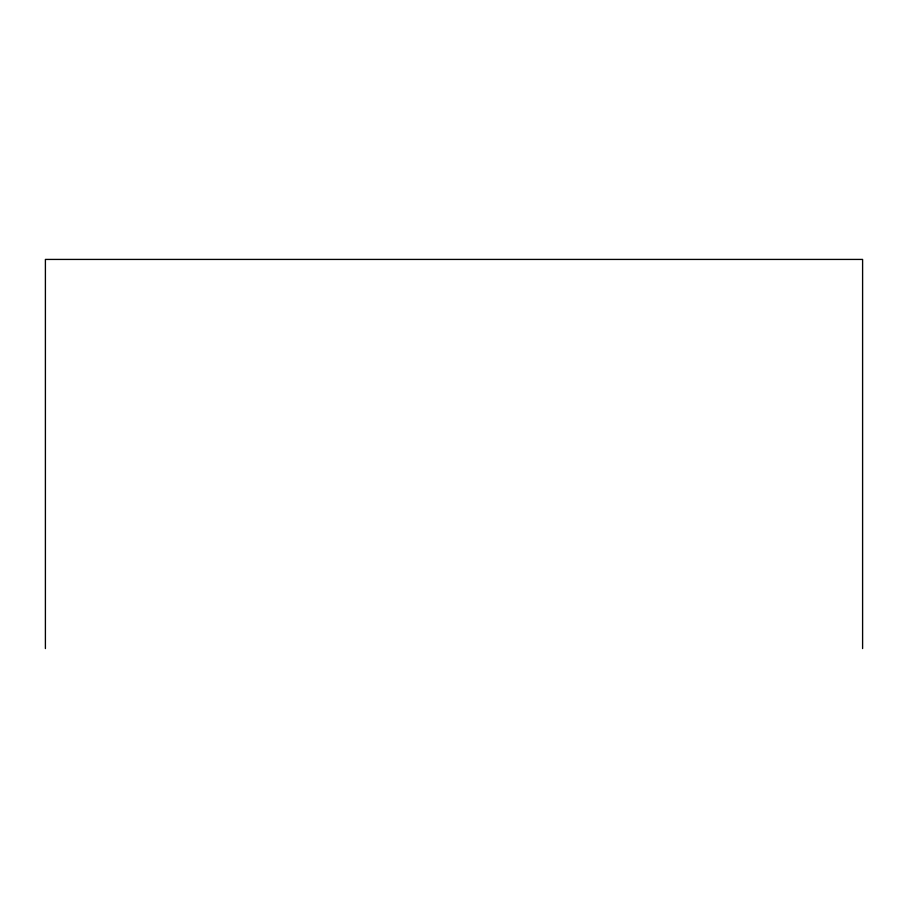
<?xml version="1.0" encoding="UTF-8"?>
<svg xmlns="http://www.w3.org/2000/svg" width="908" height="908" viewBox="0 0 908 908"><rect width="100%" height="100%" fill="white"/><g stroke="black" fill="none" stroke-linecap="round" stroke-linejoin="round"><path stroke-width="1.36" d="M862.6 648.573L862.6 259.427L45.4 259.427L45.4 648.573"/></g></svg>
